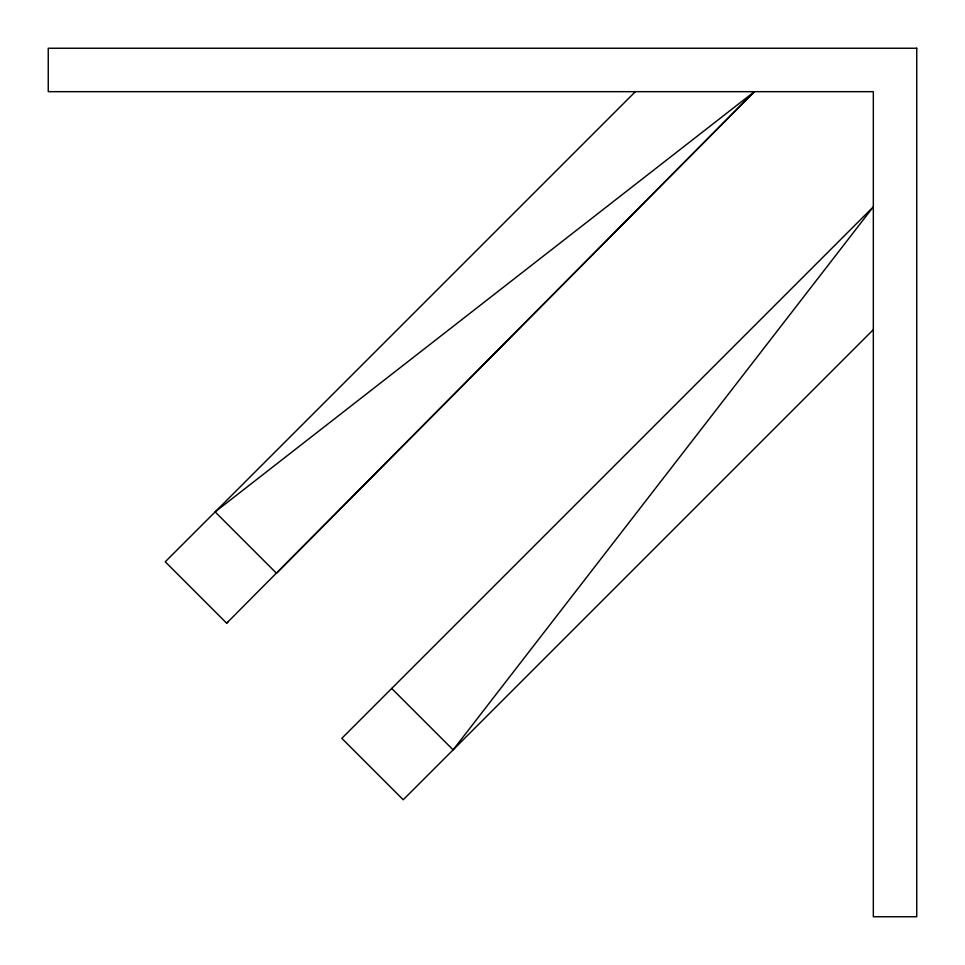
<?xml version="1.0" encoding="UTF-8"?>
<svg xmlns="http://www.w3.org/2000/svg" width="965" height="965" viewBox="0 0 965 965"><rect width="100%" height="100%" fill="white"/><g stroke="black" fill="none" stroke-linecap="round" stroke-linejoin="round"><path stroke-width="1.45" d="M635.356 91.675L165.244 561.787L226.654 623.197L228.343 621.484M754.341 91.675L276.545 573.307L215.135 511.884L754.341 91.675L226.654 623.197M873.325 329.644L403.213 799.756L341.803 738.346L873.325 206.824L453.116 749.865L391.694 688.455M916.75 48.25L48.25 48.25L48.25 91.675L873.325 91.675L873.325 916.75L916.75 916.75L916.75 48.25"/></g></svg>
